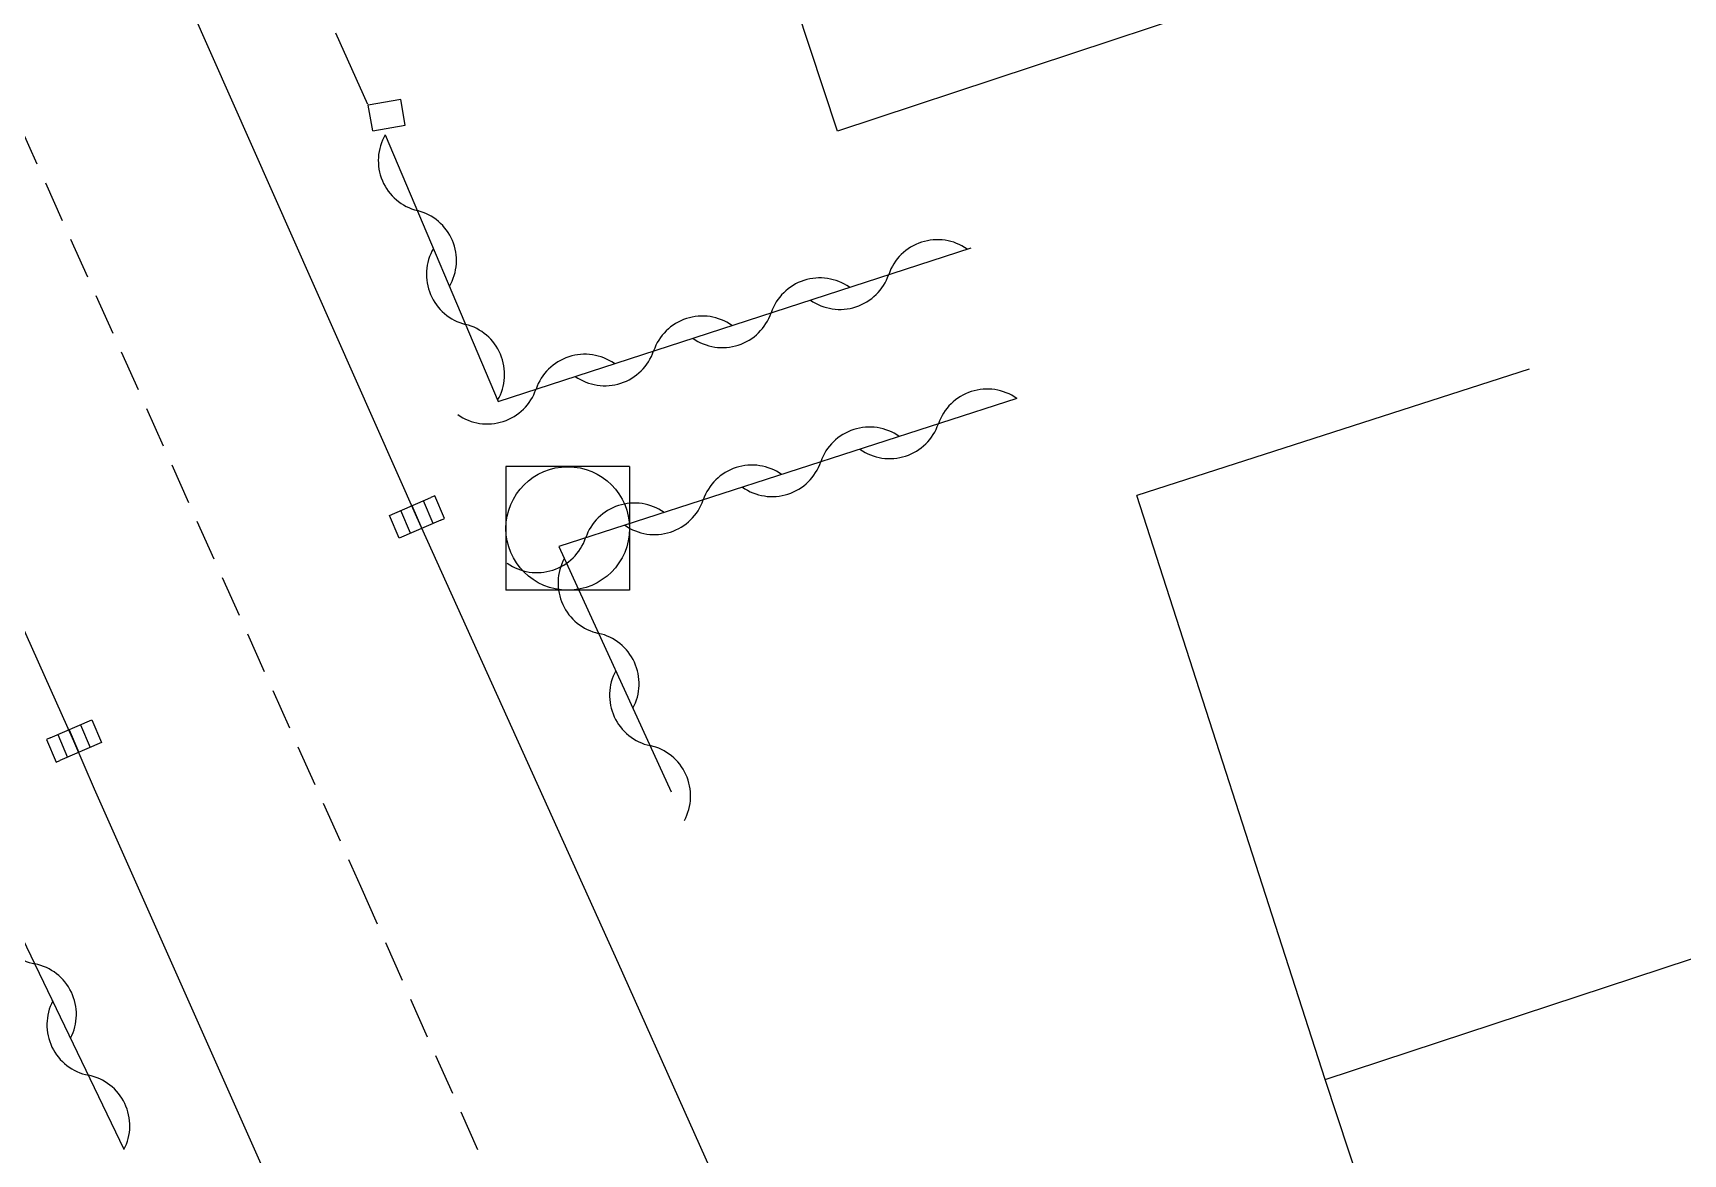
# Model space of a CAD drawing. Header units: millimetres. Extents: x 134000 to 135000, y 131000 to 132000.
# Drawn here: x 134288.27 to 134308.29, y 131400.61 to 131414.21 of the extents above; entities that cross this region are included whole.
import ezdxf

# ---------------------------------------------------------------- set-up
doc = ezdxf.new("R2010")
doc.units = ezdxf.units.MM
doc.linetypes.add('DASHED', pattern=[0.75, 0.5, -0.25])
doc.layers.get('0').update_dxf_attribs({"linetype": 'CONTINUOUS'})
for name, color, linetype in [('W0001', 6, 'DASHED'), ('W0008', 7, 'CONTINUOUS'), ('W0100', 7, 'CONTINUOUS'), ('W0105', 7, 'CONTINUOUS'), ('W0112', 1, 'DASHED'), ('W0310', 3, 'CONTINUOUS'), ('W0400', 7, 'CONTINUOUS'), ('W0420', 7, 'CONTINUOUS'), ('W1102', 7, 'CONTINUOUS')]:
    doc.layers.add(name, color=color, linetype=linetype)

# ---------------------------------------------------------------- blocks, each defined once
blk = doc.blocks.new('T400')
for p, q in [((-0.15, 0.3), (0.15, 0.3)), ((-0.15, -0.25), (-0.15, 0.3)), ((0.15, 0.3), (0.15, -0.25)), ((-0.15, 0.15), (0.15, 0.15)), ((-0.15, 0), (0.15, 0)), ((-0.15, -0.15), (0.15, -0.15)), ((-0.15, -0.25), (-0.15, -0.3)), ((-0.15, -0.3), (0.15, -0.3)), ((0.15, -0.3), (0.15, -0.25))]:
    blk.add_line(p, q)
blk = doc.blocks.new('T420')
for p, q in [((0.75, 0.75), (-0.75, 0.75)), ((-0.75, 0.75), (-0.75, -0.75)), ((0.75, 0.75), (0.75, -0.75)), ((0.75, -0.75), (-0.75, -0.75))]:
    blk.add_line(p, q)
blk.add_ellipse((0, 0), major_axis=(-0.53, 0.53), ratio=1, start_param=3.926991, end_param=10.210176)
blk = doc.blocks.new('t310o')
at = {"color": 0, "linetype": 'Continuous'}
for centre, start, end in [((0.5, -0.375), 36.8699, 143.1303), ((-0.5, 0.375), 216.8699, 323.1304)]:
    blk.add_arc(centre, 0.625, start, end, dxfattribs=at)

msp = doc.modelspace()

# ---------------------------------------------------------------- linework, layer by layer
at = {"layer": 'W0001'}
msp.add_lwpolyline([(134264.713, 131462.062), (134269.294, 131454.356), (134274.122, 131444.494), (134276.155, 131437.378), (134279.836, 131431.562), (134292.24, 131403.859), (134298.388, 131390.024), (134300.942, 131383.918), (134304.039, 131376.07), (134310.323, 131359.694), (134326.292, 131341.759)], dxfattribs=at)
at = {"layer": 'W0008'}
for points in [[(134295.372, 131402.919), (134292.927, 131408.339), (134286.678, 131422.413), (134279.344, 131438.879), (134279.144, 131439.333), (134276.088, 131446.222), (134274.951, 131448.668), (134273.451, 131451.727), (134270.866, 131456.681), (134269.03, 131459.781), (134267.466, 131462.312), (134266.924, 131463.184)], [(134297.378, 131385.855), (134296.146, 131388.923), (134295.61, 131390.262), (134294.105, 131393.575), (134289.015, 131405.037), (134288.764, 131405.619), (134283.615, 131417.13), (134281.081, 131422.889), (134278.467, 131428.729), (134278.115, 131429.509), (134277.527, 131430.537), (134276.971, 131431.235), (134276.234, 131431.939), (134275.318, 131432.595), (134274.852, 131432.844), (134273.51, 131433.277), (134272.403, 131433.409), (134271.368, 131433.39), (134270.366, 131433.172), (134269.872, 131433.045)], [(134363.91, 131376.601), (134348.9, 131368.732), (134348.613, 131368.587), (134326.237, 131356.908), (134324.307, 131356.136), (134322.759, 131355.878), (134321.057, 131356.078), (134319.189, 131356.918), (134317.858, 131357.868), (134316.261, 131359.873), (134313.482, 131365.378), (134302.591, 131386.905), (134300.451, 131391.475), (134298.821, 131395.216), (134295.372, 131402.919)]]:
    msp.add_lwpolyline(points, dxfattribs=at)
at = {"layer": 'W0100'}
msp.add_line((134306.423, 131410.133), (134301.664, 131408.599), dxfattribs=at)
for points in [[(134302.778, 131414.592), (134298.031, 131413.023), (134295.689, 131420.11), (134293.448, 131426.985), (134291.187, 131433.886), (134288.678, 131440.888)], [(134311.038, 131395.988), (134306.29, 131394.42), (134303.949, 131401.51), (134301.664, 131408.599)]]:
    msp.add_lwpolyline(points, dxfattribs=at)
at = {"layer": 'W0105'}
msp.add_line((134292.33, 131413.347), (134291.941, 131414.21), dxfattribs=at)
at = {"layer": 'W0112'}
for points in [[(134292.39, 131413.027), (134292.784, 131413.095), (134292.73, 131413.405), (134292.336, 131413.337), (134292.336, 131413.337), (134292.336, 131413.337), (134292.336, 131413.337), (134292.336, 131413.337), (134292.336, 131413.337), (134292.336, 131413.337), (134292.336, 131413.337), (134292.336, 131413.337), (134292.336, 131413.337), (134292.336, 131413.337), (134292.336, 131413.337), (134292.336, 131413.337), (134292.336, 131413.337), (134292.336, 131413.337), (134292.336, 131413.337), (134292.336, 131413.337), (134292.336, 131413.337), (134292.336, 131413.337), (134292.336, 131413.337), (134292.336, 131413.337), (134292.336, 131413.337), (134292.336, 131413.337), (134292.336, 131413.337), (134292.336, 131413.337), (134292.336, 131413.337), (134292.336, 131413.337), (134292.336, 131413.337), (134292.336, 131413.337), (134292.336, 131413.337), (134292.336, 131413.337), (134292.336, 131413.337), (134292.336, 131413.337), (134292.336, 131413.337), (134292.336, 131413.337), (134292.336, 131413.337), (134292.336, 131413.337), (134292.336, 131413.337), (134292.336, 131413.337), (134292.336, 131413.337), (134292.336, 131413.337), (134292.336, 131413.337), (134292.336, 131413.337), (134292.336, 131413.337), (134292.336, 131413.337), (134292.336, 131413.337), (134292.336, 131413.337), (134292.336, 131413.337), (134292.336, 131413.337), (134292.336, 131413.337), (134292.336, 131413.337), (134292.336, 131413.337), (134292.336, 131413.337), (134292.336, 131413.337), (134292.336, 131413.337), (134292.336, 131413.337), (134292.336, 131413.337), (134292.336, 131413.337), (134292.336, 131413.337), (134292.336, 131413.337), (134292.336, 131413.337), (134292.336, 131413.337), (134292.336, 131413.337), (134292.336, 131413.337), (134292.336, 131413.337), (134292.336, 131413.337), (134292.336, 131413.337), (134292.336, 131413.337), (134292.336, 131413.337), (134292.336, 131413.337), (134292.336, 131413.337), (134292.336, 131413.337), (134292.336, 131413.337), (134292.336, 131413.337), (134292.336, 131413.337), (134292.336, 131413.337), (134292.336, 131413.337), (134292.336, 131413.337), (134292.336, 131413.337), (134292.336, 131413.337), (134292.336, 131413.337), (134292.336, 131413.337), (134292.336, 131413.337), (134292.336, 131413.337), (134292.336, 131413.337), (134292.336, 131413.337), (134292.336, 131413.337), (134292.336, 131413.337), (134292.336, 131413.337), (134292.336, 131413.337), (134292.336, 131413.337), (134292.336, 131413.337), (134292.336, 131413.337), (134292.336, 131413.337), (134292.336, 131413.337), (134292.336, 131413.337), (134292.336, 131413.337), (134292.336, 131413.337), (134292.336, 131413.337), (134292.336, 131413.337), (134292.336, 131413.337), (134292.336, 131413.337), (134292.336, 131413.337), (134292.336, 131413.337), (134292.336, 131413.337), (134292.336, 131413.337), (134292.336, 131413.337), (134292.336, 131413.337), (134292.336, 131413.337), (134292.336, 131413.337), (134292.336, 131413.337), (134292.336, 131413.337), (134292.336, 131413.337), (134292.336, 131413.337), (134292.336, 131413.337), (134292.336, 131413.337), (134292.336, 131413.337)], [(134292.39, 131413.027), (134292.336, 131413.337), (134292.336, 131413.337), (134292.336, 131413.337), (134292.336, 131413.337), (134292.336, 131413.337), (134292.336, 131413.337), (134292.336, 131413.337), (134292.336, 131413.337), (134292.336, 131413.337), (134292.336, 131413.337), (134292.336, 131413.337), (134292.336, 131413.337), (134292.336, 131413.337), (134292.336, 131413.337), (134292.336, 131413.337), (134292.336, 131413.337), (134292.336, 131413.337), (134292.336, 131413.337), (134292.336, 131413.337), (134292.336, 131413.337), (134292.336, 131413.337), (134292.336, 131413.337), (134292.336, 131413.337), (134292.336, 131413.337), (134292.336, 131413.337), (134292.336, 131413.337), (134292.336, 131413.337), (134292.336, 131413.337), (134292.336, 131413.337), (134292.336, 131413.337), (134292.336, 131413.337), (134292.336, 131413.337), (134292.336, 131413.337), (134292.336, 131413.337), (134292.336, 131413.337), (134292.336, 131413.337), (134292.336, 131413.337), (134292.336, 131413.337), (134292.336, 131413.337), (134292.336, 131413.337), (134292.336, 131413.337), (134292.336, 131413.337), (134292.336, 131413.337), (134292.336, 131413.337), (134292.336, 131413.337), (134292.336, 131413.337), (134292.336, 131413.337), (134292.336, 131413.337), (134292.336, 131413.337), (134292.336, 131413.337), (134292.336, 131413.337), (134292.336, 131413.337), (134292.336, 131413.337), (134292.336, 131413.337), (134292.336, 131413.337), (134292.336, 131413.337), (134292.336, 131413.337), (134292.336, 131413.337), (134292.336, 131413.337), (134292.336, 131413.337), (134292.336, 131413.337), (134292.336, 131413.337), (134292.336, 131413.337), (134292.336, 131413.337), (134292.336, 131413.337), (134292.336, 131413.337), (134292.336, 131413.337), (134292.336, 131413.337), (134292.336, 131413.337), (134292.336, 131413.337), (134292.336, 131413.337), (134292.336, 131413.337), (134292.336, 131413.337), (134292.336, 131413.337), (134292.336, 131413.337), (134292.336, 131413.337), (134292.336, 131413.337), (134292.336, 131413.337), (134292.336, 131413.337), (134292.336, 131413.337), (134292.336, 131413.337), (134292.336, 131413.337), (134292.336, 131413.337), (134292.336, 131413.337), (134292.336, 131413.337), (134292.336, 131413.337), (134292.336, 131413.337), (134292.336, 131413.337), (134292.336, 131413.337), (134292.336, 131413.337), (134292.336, 131413.337), (134292.336, 131413.337), (134292.336, 131413.337), (134292.336, 131413.337), (134292.336, 131413.337), (134292.336, 131413.337), (134292.336, 131413.337), (134292.336, 131413.337), (134292.336, 131413.337), (134292.336, 131413.337), (134292.336, 131413.337), (134292.336, 131413.337), (134292.336, 131413.337), (134292.336, 131413.337), (134292.336, 131413.337), (134292.336, 131413.337), (134292.336, 131413.337), (134292.336, 131413.337), (134292.336, 131413.337), (134292.336, 131413.337), (134292.336, 131413.337), (134292.336, 131413.337), (134292.336, 131413.337), (134292.336, 131413.337), (134292.336, 131413.337), (134292.336, 131413.337), (134292.336, 131413.337), (134292.336, 131413.337), (134292.336, 131413.337)]]:
    msp.add_lwpolyline(points, dxfattribs=at)
at = {"layer": 'W0310'}
for points in [[(134292.542, 131412.979), (134292.542, 131412.979), (134292.542, 131412.979), (134292.542, 131412.979), (134292.542, 131412.979), (134292.542, 131412.979), (134292.542, 131412.979), (134292.542, 131412.979), (134292.542, 131412.979), (134292.542, 131412.979), (134292.542, 131412.979), (134292.542, 131412.979), (134292.542, 131412.979), (134292.542, 131412.979), (134292.542, 131412.979), (134292.542, 131412.979), (134292.542, 131412.979), (134292.542, 131412.979), (134292.542, 131412.979), (134292.542, 131412.979), (134292.542, 131412.979), (134292.542, 131412.979), (134292.542, 131412.979), (134292.542, 131412.979), (134292.542, 131412.979), (134292.542, 131412.979), (134292.542, 131412.979), (134292.542, 131412.979), (134292.542, 131412.979), (134292.542, 131412.979), (134292.542, 131412.979), (134292.542, 131412.979), (134292.542, 131412.979), (134292.542, 131412.979), (134292.542, 131412.979), (134292.542, 131412.979), (134292.542, 131412.979), (134292.542, 131412.979), (134292.542, 131412.979), (134292.542, 131412.979), (134292.542, 131412.979), (134292.542, 131412.979), (134292.542, 131412.979), (134292.542, 131412.979), (134292.542, 131412.979), (134292.542, 131412.979), (134292.542, 131412.979), (134292.542, 131412.979), (134292.542, 131412.979), (134292.542, 131412.979), (134292.542, 131412.979), (134292.542, 131412.979), (134292.542, 131412.979), (134292.542, 131412.979), (134292.542, 131412.979), (134292.542, 131412.979), (134292.542, 131412.979), (134292.542, 131412.979), (134292.542, 131412.979), (134292.542, 131412.979), (134292.542, 131412.979), (134292.542, 131412.979), (134292.542, 131412.979), (134292.542, 131412.979), (134292.542, 131412.979), (134292.542, 131412.979), (134292.542, 131412.979), (134292.542, 131412.979), (134292.542, 131412.979), (134292.542, 131412.979), (134292.542, 131412.979), (134292.542, 131412.979), (134292.542, 131412.979), (134292.542, 131412.979), (134292.542, 131412.979), (134292.542, 131412.979), (134292.542, 131412.979), (134292.542, 131412.979), (134292.542, 131412.979), (134292.542, 131412.979), (134292.542, 131412.979), (134292.542, 131412.979), (134292.542, 131412.979), (134292.542, 131412.979), (134292.542, 131412.979), (134292.542, 131412.979), (134292.542, 131412.979), (134292.542, 131412.979), (134292.542, 131412.979), (134292.542, 131412.979), (134292.542, 131412.979), (134292.542, 131412.979), (134292.542, 131412.979), (134292.542, 131412.979), (134292.542, 131412.979), (134292.542, 131412.979), (134292.542, 131412.979), (134292.542, 131412.979), (134292.542, 131412.979), (134292.542, 131412.979), (134292.542, 131412.979)], [(134292.542, 131412.979), (134292.542, 131412.979), (134292.542, 131412.979), (134292.542, 131412.979), (134292.542, 131412.979), (134292.542, 131412.979), (134292.542, 131412.979), (134292.542, 131412.979), (134292.542, 131412.979), (134292.542, 131412.979), (134292.542, 131412.979), (134292.542, 131412.979), (134292.542, 131412.979), (134292.542, 131412.979), (134292.542, 131412.979), (134292.542, 131412.979), (134292.542, 131412.979), (134292.542, 131412.979), (134293.912, 131409.741), (134299.651, 131411.607)], [(134300.207, 131409.778), (134300.207, 131409.778), (134300.207, 131409.778), (134300.207, 131409.778), (134300.207, 131409.778), (134300.207, 131409.778), (134300.207, 131409.778), (134300.207, 131409.778), (134300.207, 131409.778), (134300.207, 131409.778), (134300.207, 131409.778), (134300.207, 131409.778), (134300.207, 131409.778), (134300.207, 131409.778), (134300.207, 131409.778), (134300.207, 131409.778), (134300.207, 131409.778), (134300.207, 131409.778), (134294.649, 131407.981), (134296.013, 131405.002)], [(134300.207, 131409.778), (134300.207, 131409.778), (134300.207, 131409.778), (134300.207, 131409.778), (134300.207, 131409.778), (134300.207, 131409.778), (134300.207, 131409.778), (134300.207, 131409.778), (134300.207, 131409.778), (134300.207, 131409.778), (134300.207, 131409.778), (134300.207, 131409.778), (134300.207, 131409.778), (134300.207, 131409.778), (134300.207, 131409.778), (134300.207, 131409.778), (134300.207, 131409.778), (134300.207, 131409.778), (134300.207, 131409.778), (134300.207, 131409.778), (134300.207, 131409.778), (134300.207, 131409.778), (134300.207, 131409.778), (134300.207, 131409.778), (134300.207, 131409.778), (134300.207, 131409.778), (134300.207, 131409.778), (134300.207, 131409.778), (134300.207, 131409.778), (134300.207, 131409.778), (134300.207, 131409.778), (134300.207, 131409.778), (134300.207, 131409.778), (134300.207, 131409.778), (134300.207, 131409.778), (134300.207, 131409.778), (134300.207, 131409.778), (134300.207, 131409.778), (134300.207, 131409.778), (134300.207, 131409.778), (134300.207, 131409.778), (134300.207, 131409.778), (134300.207, 131409.778), (134300.207, 131409.778), (134300.207, 131409.778), (134300.207, 131409.778), (134300.207, 131409.778), (134300.207, 131409.778), (134300.207, 131409.778), (134300.207, 131409.778), (134300.207, 131409.778), (134300.207, 131409.778), (134300.207, 131409.778), (134300.207, 131409.778), (134300.207, 131409.778), (134300.207, 131409.778), (134300.207, 131409.778), (134300.207, 131409.778), (134300.207, 131409.778), (134300.207, 131409.778), (134300.207, 131409.778), (134300.207, 131409.778), (134300.207, 131409.778), (134300.207, 131409.778), (134300.207, 131409.778), (134300.207, 131409.778), (134300.207, 131409.778), (134300.207, 131409.778), (134300.207, 131409.778), (134300.207, 131409.778), (134300.207, 131409.778), (134300.207, 131409.778), (134300.207, 131409.778), (134300.207, 131409.778), (134300.207, 131409.778), (134300.207, 131409.778), (134300.207, 131409.778), (134300.207, 131409.778), (134300.207, 131409.778), (134300.207, 131409.778), (134300.207, 131409.778), (134300.207, 131409.778), (134300.207, 131409.778), (134300.207, 131409.778), (134300.207, 131409.778), (134300.207, 131409.778), (134300.207, 131409.778), (134300.207, 131409.778), (134300.207, 131409.778), (134300.207, 131409.778), (134300.207, 131409.778), (134300.207, 131409.778), (134300.207, 131409.778), (134300.207, 131409.778), (134300.207, 131409.778), (134300.207, 131409.778), (134300.207, 131409.778), (134300.207, 131409.778), (134300.207, 131409.778), (134300.207, 131409.778), (134300.207, 131409.778)], [(134289.372, 131400.661), (134289.372, 131400.661), (134289.372, 131400.661), (134289.372, 131400.661), (134289.372, 131400.661), (134289.372, 131400.661), (134289.372, 131400.661), (134289.372, 131400.661), (134289.372, 131400.661), (134289.372, 131400.661), (134289.372, 131400.661), (134289.372, 131400.661), (134289.372, 131400.661), (134289.372, 131400.661), (134289.372, 131400.661), (134289.372, 131400.661), (134289.372, 131400.661), (134289.372, 131400.661), (134287.987, 131403.548), (134283.111, 131402.054)], [(134289.372, 131400.661), (134289.372, 131400.661), (134289.372, 131400.661), (134289.372, 131400.661), (134289.372, 131400.661), (134289.372, 131400.661), (134289.372, 131400.661), (134289.372, 131400.661), (134289.372, 131400.661), (134289.372, 131400.661), (134289.372, 131400.661), (134289.372, 131400.661), (134289.372, 131400.661), (134289.372, 131400.661), (134289.372, 131400.661), (134289.372, 131400.661), (134289.372, 131400.661), (134289.372, 131400.661), (134289.372, 131400.661), (134289.372, 131400.661), (134289.372, 131400.661), (134289.372, 131400.661), (134289.372, 131400.661), (134289.372, 131400.661), (134289.372, 131400.661), (134289.372, 131400.661), (134289.372, 131400.661), (134289.372, 131400.661), (134289.372, 131400.661), (134289.372, 131400.661), (134289.372, 131400.661), (134289.372, 131400.661), (134289.372, 131400.661), (134289.372, 131400.661), (134289.372, 131400.661), (134289.372, 131400.661), (134289.372, 131400.661), (134289.372, 131400.661), (134289.372, 131400.661), (134289.372, 131400.661), (134289.372, 131400.661), (134289.372, 131400.661), (134289.372, 131400.661), (134289.372, 131400.661), (134289.372, 131400.661), (134289.372, 131400.661), (134289.372, 131400.661), (134289.372, 131400.661), (134289.372, 131400.661), (134289.372, 131400.661), (134289.372, 131400.661), (134289.372, 131400.661), (134289.372, 131400.661), (134289.372, 131400.661), (134289.372, 131400.661), (134289.372, 131400.661), (134289.372, 131400.661), (134289.372, 131400.661), (134289.372, 131400.661), (134289.372, 131400.661), (134289.372, 131400.661), (134289.372, 131400.661), (134289.372, 131400.661), (134289.372, 131400.661), (134289.372, 131400.661), (134289.372, 131400.661), (134289.372, 131400.661), (134289.372, 131400.661), (134289.372, 131400.661), (134289.372, 131400.661), (134289.372, 131400.661), (134289.372, 131400.661), (134289.372, 131400.661), (134289.372, 131400.661), (134289.372, 131400.661), (134289.372, 131400.661), (134289.372, 131400.661), (134289.372, 131400.661), (134289.372, 131400.661), (134289.372, 131400.661), (134289.372, 131400.661), (134289.372, 131400.661), (134289.372, 131400.661), (134289.372, 131400.661), (134289.372, 131400.661), (134289.372, 131400.661), (134289.372, 131400.661), (134289.372, 131400.661), (134289.372, 131400.661), (134289.372, 131400.661), (134289.372, 131400.661), (134289.372, 131400.661), (134289.372, 131400.661), (134289.372, 131400.661), (134289.372, 131400.661), (134289.372, 131400.661), (134289.372, 131400.661), (134289.372, 131400.661), (134289.372, 131400.661), (134289.372, 131400.661), (134289.372, 131400.661)]]:
    msp.add_lwpolyline(points, dxfattribs=at)
at = {"layer": 'W1102'}
msp.add_line((134303.949, 131401.51), (134313.445, 131404.646), dxfattribs=at)

# ---------------------------------------------------------------- block references
at = {"layer": 'W0310'}
for p, rotation in [((134292.932, 131412.058), 292.9331778199433), ((134298.652, 131411.282), 18.01157082778927), ((134293.516, 131410.677), 292.9331778199433), ((134297.225, 131410.818), 18.01157082778927), ((134295.799, 131410.355), 18.01157082778927), ((134294.372, 131409.891), 18.01157082778927), ((134299.255, 131409.47), 197.9170713954125), ((134297.828, 131409.009), 197.9170713954125), ((134296.401, 131408.547), 197.9170713954125), ((134294.974, 131408.086), 197.9170713954125), ((134295.131, 131406.927), 294.6016348660714), ((134295.756, 131405.564), 294.6016348660714), ((134288.291, 131402.915), 115.6288349750372), ((134288.939, 131401.563), 115.6288349750372)]:
    msp.add_blockref('t310o', p, dxfattribs=dict(at, rotation=rotation))
at = {"layer": 'W0400'}
for p, rotation in [((134292.927, 131408.339), 113.5888626566109), ((134288.764, 131405.619), 293.3910983898309)]:
    msp.add_blockref('T400', p, dxfattribs=dict(at, rotation=rotation))
at = {"layer": 'W0420'}
msp.add_blockref('T420', (134294.757, 131408.2), dxfattribs=at)

doc.saveas('drawing.dxf')
